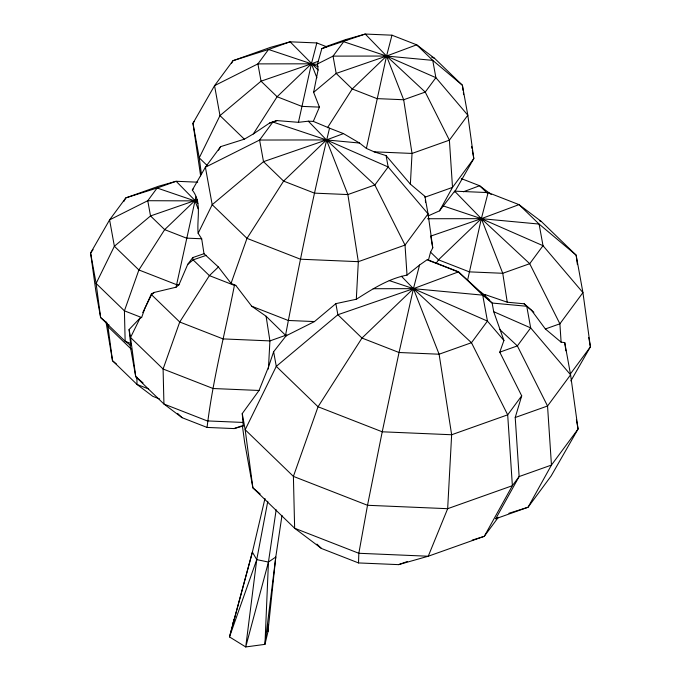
<?xml version="1.0" encoding="UTF-8"?>
<svg xmlns="http://www.w3.org/2000/svg" width="681" height="681" viewBox="0 0 681 681"><rect width="100%" height="100%" fill="white"/><g stroke="black" fill="none" stroke-linecap="round" stroke-linejoin="round"><path stroke-width="1.02" d="M286.105 335.81L266.092 316.256L251.732 306.229L235.805 285.441L231.055 283.373L218.388 266.986L204.002 253.707L201.678 238.767L198.154 233.285C196.656 218.967 202.206 202.478 192.306 190.067L205.398 167.237L220.593 146.662L244.343 139.179L253.306 133.961L269.557 123.074L276.946 120.588L298.44 122.325L308.323 121.184L313.303 121.388L319.432 107.121L313.635 92.327L318.061 69.998L317.482 63.937L321.849 48.598L326.693 46.793L316.835 42.946L290.115 41.813L270.348 47.406L232.987 60.686L214.549 85.653L192.97 123.261L200.631 175.885M204.002 253.707L192.706 257.605L187.726 264.398L178.975 284.76L176.056 287.212L154.298 292.421L151.386 293.886L144.942 308.161L141.622 317.542L140.107 318.027L129.092 329.536L130.829 345.573L125.151 341.283L100.635 317.567L95.859 291.187L90.59 252.991L109.59 219.869L125.823 197.89L158.716 186.202L176.132 181.274L197.703 182.185M151.386 293.886L151.54 294.737L179.733 322.011L223.062 338.908L269.923 340.9L286.829 334.89L273.626 351.745L268.518 366.948L259.035 390.468L242.249 413.58L243.219 426L234.111 428.579L207.058 427.43C212.795 379.615 225.173 332.651 234.409 285.382L234.553 284.735M480.973 292.132L492.133 303.036L493.699 311.694L503.923 340.474L499.769 352.162L521.706 395.848L515.219 417.504L519.135 476.555L495.725 518.743L498.313 517.33L484.293 536.322L428.247 556.232L398.589 564.634L358.512 562.932L358.836 553.278L367.519 505.285L382.228 431.797L399.04 352.503L413.435 288.659L419.564 265.045L427.319 259.614L458.619 271.821L482.727 295.145L492.133 303.036L526.745 306.271L533.895 312.273M570.84 380.934L590.41 346.825L582.936 292.6L576.143 255.145L541.344 221.487L519.007 204.632L488.124 192.587L454.721 191.165L454.619 192.025L473.806 158.579L467.821 115.2L462.39 85.236L434.555 58.302L416.678 44.818L391.975 35.191L365.254 34.05L345.48 39.651L325.143 46.878M276.163 509.771L268.45 562.055L264.96 644.354L245.73 646.95L229.497 636.922L252.379 552.138L264.994 498.458M281.994 515.423L275.779 557.032L264.96 644.354L267.948 631.721L268.263 624.349M268.408 369.025L269.923 340.9L266.092 316.256M313.303 121.388L329.536 128.173C312.809 197.047 298.61 266.552 285.373 336.176L314.469 321.577L335.861 303.641L356.308 299.257L358.325 261.674L347.88 194.562L326.48 139.937L308.323 121.184M427.319 259.614L428.358 260.406L430.554 252.166L432.75 247.841L428.068 213.877L424.893 196.332L410.379 184.151L412.031 153.438L403.671 99.749L386.553 56.046L365.254 34.05L321.849 48.598M267.948 631.721L275.779 557.032L268.45 562.055L245.73 646.95L256.746 559.612L267.795 501.276M176.056 287.212L195.89 196.783M298.44 122.325L311.413 63.81L316.835 42.946M410.379 184.151L386.093 155.617L374.141 151.829L366.395 148.432L386.553 56.046L391.975 35.191M489.324 299.895L467.583 280.206L481.348 218.661L488.124 192.587M232.485 624.298L234.605 618.28M256.746 559.612L229.497 636.922L252.379 552.138L256.746 559.612L268.45 562.055M231.055 283.373L246.99 238.359L283.602 181.103L326.48 139.937L343.471 133.604L359.525 143.036L366.395 148.432M108.917 324.709L107.981 326.616L112.51 360.734L137.026 384.45L152.765 396.316L159.686 399.023M140.107 318.027L130.539 337.512L135.749 376.746L163.934 404.02L182.04 417.674L207.058 427.43M142.746 312.647L151.54 294.737L154.298 292.421M198.154 233.285L212.191 204.692L263.513 161.661L326.48 139.937L359.525 143.036M123.763 201.602L125.823 197.89L157.132 188.016L176.132 181.274L197.907 203.457M231.463 63.418L232.987 60.686L268.544 49.475L290.115 41.813L318.061 69.998M428.06 215.954L439.517 210.838L452.516 187.403L473.806 158.579L472.325 150.441M218.533 150.203L220.593 146.662M253.306 133.961L277.116 96.736L311.413 63.81L318.589 61.137M327.476 127.722L352.247 88.973L386.553 56.046L416.678 44.818L432.75 60.371L462.39 85.236L463.089 90.471M429.336 260.729L436.215 263.351L438.47 259.819L481.348 218.661L519.007 204.632L539.097 224.066L576.143 255.145L577.403 264.628M93.084 249.604L90.59 252.991L96.115 283.449L100.635 317.567L106.968 322.879M194.221 121.567L192.97 123.261L199.244 157.856L201.448 174.481M439.517 210.838L454.644 191.191L481.348 218.661L529.716 263.7L559.893 323.807L561.11 342.177L564.745 342.594L570.584 374.814L578.067 429.039L551.091 476.053L528.047 507.251L495.725 518.743M521.706 395.848L507.685 414.831L451.648 434.75L382.228 431.797L318.044 406.761L276.282 366.369L273.626 351.745M570.516 373.767L590.41 346.825L588.733 337.563M192.306 190.067L193.591 188.501M218.388 266.986L209.39 275.626L179.733 322.011L163.091 369.008L163.934 404.02L207.271 420.918L243.338 422.45M313.635 92.327L336.176 73.429L386.553 56.046L432.75 60.371L435.891 77.668L467.821 115.2L449.392 140.158L412.031 153.438L374.141 151.829M187.726 264.398L193.115 259.878L206.326 255.324M356.308 299.257C372.107 289.297 388.383 278.665 407.017 275.107L419.564 265.045M317.482 63.937L333.043 56.123L386.553 56.046L435.891 77.668L425.242 92.08L403.671 99.749L376.959 98.609L352.247 88.973L336.176 73.429L333.043 56.123L343.684 41.711L386.553 56.046L425.242 92.08L449.392 140.158L452.516 187.403L425.012 197.184L424.893 196.332M197.235 199.763L150.527 215.945L114.374 246.25L96.115 283.449L124.419 310.834L141.622 317.542M463.395 191.778L479.611 185.734L491.197 194.468M458.619 271.821L413.435 288.659L337.87 314.733L276.282 366.369L245.177 429.737L252.881 487.851L294.643 528.252L321.458 548.477L358.512 562.932M484.08 295.248L485.493 294.728L507.251 302.211L524.183 303.794L531.478 310.238L545.362 328.966L561.11 342.177M276.946 120.588L269.557 123.074M234.111 428.579L241.576 425.931M545.362 328.966L559.893 323.807L582.936 292.6L543.012 245.688L481.348 218.661L443.169 205.892M499.769 352.162L517.364 345.914L530.669 327.901L526.745 306.271L524.183 303.794M515.219 417.504L547.541 406.012L570.584 374.814L530.669 327.901L493.699 311.694M398.589 564.634L407.417 561.502M508.852 513.304L528.047 507.251L551.457 465.072L578.067 429.039L576.381 419.768M472.214 540.127L484.293 536.322L512.376 485.698L519.135 476.555L551.457 465.072L547.541 406.012L517.364 345.914L499.556 329.332M324.948 47.176L326.693 46.793M427.549 218.737L481.348 218.661L539.097 224.066L543.012 245.688L529.716 263.7L502.748 273.285L469.354 271.864L438.47 259.819L430.554 252.166M373.171 288.718L413.435 288.659L482.727 295.145L487.434 321.091L503.923 340.474M345.48 39.651L347.582 39.736M319.432 107.121L301.819 106.372L277.116 96.736L261.036 81.184L257.903 63.886L268.544 49.475L311.413 63.81L318.104 66.738M201.678 238.767L186.432 238.12L164.674 229.633L150.527 215.945L147.76 200.708L157.132 188.016L197.779 201.908M235.805 285.441L234.409 285.382L209.39 275.626L193.115 259.878L192.706 257.605M178.975 284.76L176.566 284.658L138.89 269.965L114.374 246.25L109.59 219.869L147.76 200.708L197.592 200.895M314.469 321.577L288.216 320.462L251.732 306.229M259.035 390.468L213.127 388.519L163.091 369.008L130.539 337.512L129.092 329.536M317.678 64.397L311.413 63.81L257.903 63.886L214.549 85.653L219.98 115.608L244.343 139.179M483.076 294.235L485.493 294.728M389.243 280.572L413.435 288.659L487.434 321.091L471.465 342.713L439.109 354.214L399.04 352.503L361.977 338.057L337.87 314.733L335.861 303.641M431.635 57.17L434.555 58.302M461.275 178.584L479.611 185.734L487.23 193.106M329.536 128.173L343.471 133.604M539.412 220.729L541.344 221.487M436.215 263.351L458.262 271.957L467.583 280.206M130.897 343.522L125.151 341.283L124.419 310.834L138.89 269.965L164.674 229.633L194.885 200.64L198.052 208.726M148.62 388.97L137.026 384.45L136.847 377.095M242.513 425.599L243.219 426M143.044 382.875L135.749 376.746L130.003 344.663M116.46 364.054L112.51 360.734L106.015 321.96M260.159 493.955L252.881 487.851L244.734 442.914L242.427 426.119M207.271 165.619L199.244 157.856L219.98 115.608L261.036 81.184L311.413 63.81L316.903 77.821M131.075 348.953L107.981 326.616L107.428 323.569M316.937 544.102L321.458 548.477M177.596 413.384L182.04 417.674M401.415 276.248L413.435 288.659L471.465 342.713L507.685 414.831L512.376 485.698L447.664 508.69L367.519 505.285L293.4 476.385L245.177 429.737L242.249 413.58M471.592 146.372L471.959 148.407M386.093 155.617L388.153 166.964L428.068 213.877L405.025 245.083L358.325 261.674L300.483 259.214L246.99 238.359L212.191 204.692L205.398 167.237L259.589 140.039L326.48 139.937L388.153 166.964L374.848 184.985L347.88 194.562L314.486 193.14L283.602 181.103L263.513 161.661L259.589 140.039L272.894 122.027L326.48 139.937L374.848 184.985L405.025 245.083L407.017 275.107M432.75 247.841L430.707 236.128L481.348 218.661L502.748 273.285L507.251 302.211M564.745 342.594L565.877 350.809M463.361 92.565L463.642 94.659M425.336 200.214L425.557 202.231M451.648 434.75L447.664 508.69L428.247 556.232L358.836 553.278L294.643 528.252L293.4 476.385L318.044 406.761L361.977 338.057L413.435 288.659L439.109 354.214L451.648 434.75"/></g></svg>
